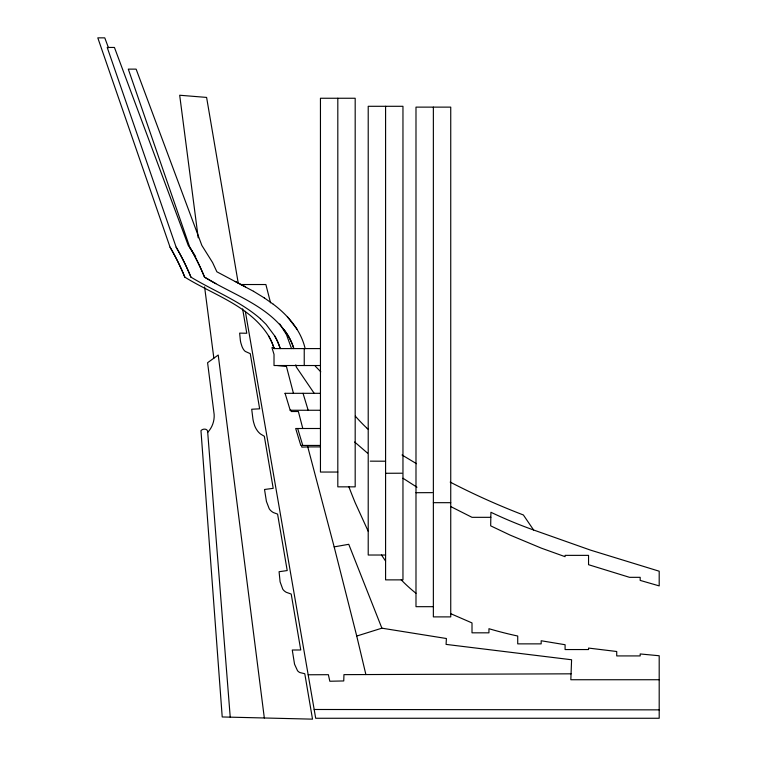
<?xml version="1.0" encoding="UTF-8"?>
<svg xmlns="http://www.w3.org/2000/svg" width="757" height="757" viewBox="0 0 757 757"><rect width="100%" height="100%" fill="white"/><g stroke="black" fill="none" stroke-linecap="round" stroke-linejoin="round"><path stroke-width="1.14" d="M365.886 674.563L356.736 636.05L381.888 628.178L446.403 638.511L446.072 644.396L571.592 659.763L570.835 679.739L659.196 679.739M301.428 445.438L301.854 447.132L307.777 446.904L334.168 546.885L348.75 544.302L381.888 628.178M433.364 502.676L450.737 502.686M385.587 473.276L401.939 473.22M415.99 492.703L432.342 492.646M274.157 347.567L271.933 347.614L274.015 354.361L274.015 365.527L320.448 365.527M308.165 674.771L328.368 674.695L329.825 681.243L343.754 680.95L343.943 674.638L571.062 673.825M240.698 284.528L265.877 284.528L270.552 302.819M273.93 348.589L320.448 348.589M284.992 393.318L320.448 393.318M290.12 410.256L320.448 410.256M320.448 428.5L295.684 428.5L300.803 445.438L320.448 445.438M307.777 446.904L320.268 446.895M370.258 461.155L385.587 461.212M337.811 472.046L320.448 472.046L320.448 98.249L355.184 98.249L355.184 486.846L337.811 486.846L337.811 98.249M490.829 517.324L472.008 517.324L450.737 506.575M385.587 555.023L368.214 555.023L368.214 106.292L402.961 106.292L402.961 579.871L385.587 579.871L385.587 106.292M433.364 606.679L415.99 606.679L415.99 107.125L450.737 107.125L450.737 616.889L433.364 616.889L433.364 107.125M314.174 709.489L659.196 709.858M533.609 529.995L590.479 550.112L659.196 571.213L659.196 585.899L640.185 580.401L640.185 577.326L629.521 577.326L588.549 564.703L588.549 555.364L565.091 555.364L565.091 556.688L541.35 548.153L510.086 535.085L490.678 525.841L490.914 512.271A452.714 452.714 0 0 0 533.609 529.995L523.371 514.968A717.57 717.57 0 0 1 450.178 482.095M450.737 613.69L472.008 622.926L472.008 632.824L488.946 632.824L488.946 628.707A385.985 385.985 0 0 0 517.722 636.022L517.722 643.866L541.17 643.866L541.17 640.753L565.091 644.727L565.091 649.553L588.549 649.553L588.549 648.077L616.728 651.503L616.728 655.922L640.185 655.922L640.185 653.953L659.196 655.751L659.196 718.261L315.688 718.261L245.325 311.326M253.538 291.313L216.871 271.791L212.613 262.603L201.854 245.438L136.128 69.124L128.302 69.124L189.752 247.179A244.435 241.199 0 0 1 204.522 277.128C233.147 294.965 269.237 305.724 288.124 335.635A60.891 60.229 0 0 1 293.83 348.589A61.118 60.305 0 0 0 288.114 335.616L284.329 329.938M235.257 281.424L245.467 286.808M215.859 283.629L204.522 277.128A243.612 240.963 0 0 0 189.752 247.179M193.972 253.803L188.247 245.438L114.439 47.454L107.21 47.454L176.144 247.179A241.199 240.253 0 0 1 190.915 277.128C213.994 291.104 239.837 300.898 260.399 318.763M108.478 47.786L104.769 37.85L97.804 37.85L170.051 247.179A239.96 239.893 0 0 1 184.822 277.128C213.465 294.984 249.611 305.743 268.47 335.72A59.888 59.879 0 0 1 274.129 348.589A59.935 59.888 0 0 0 268.47 335.72M416.501 463.691L402.033 454.995M416.984 487.234L402.961 478.235M253.51 291.294L264.278 297.898M415.99 593.242L415.621 592.996A158.743 158.743 0 0 1 403.983 582.663L401.229 579.871M264.25 297.88L273.324 304.267M273.286 304.238C288.02 315.319 300.889 330.241 305.147 348.589M367.542 453.131L354.655 442.003M366.492 427.762L368.044 429.191M260.389 318.754L266.123 324.403L274.545 335.692A60.229 59.992 0 0 1 280.222 348.589A60.371 60.04 0 0 0 274.536 335.682M315.224 366.085L320.788 371.829M287.367 316.738L297.16 329.399M385.587 561.06L381.5 555.023M314.183 393.318L296.299 367.003L295.769 364.836M279.768 323.958L286.506 334.717L291.53 348.589M194.53 254.778L195.647 256.737M368.214 531.291L355.194 502.752A699.317 699.317 0 0 1 348.769 486.505M277.45 365.527L286.43 366.426L293.442 393.318M303.037 393.318L308.165 410.256M285.077 393.318L290.205 410.256M297.671 428.5L302.753 445.438M290.868 410.256L291.227 411.524L298.372 411.515L302.791 428.5M334.168 546.885L356.736 636.05M238.266 283.298L206.604 97.416L179.683 95.24L198.211 237.812M242.628 308.856L246.782 333.25L239.647 333.127L240.357 340.366A35.655 35.655 0 0 0 240.868 342.949L241.975 346.451A18.821 18.821 0 0 0 243.319 349.147L243.905 349.999A7.759 7.759 0 0 0 245.353 351.456L250.255 353.661L259.651 408.818L251.712 409.244L252.942 419.132A46.783 46.783 0 0 0 253.557 422.084L254.484 425.226A22.795 22.795 0 0 0 256.103 428.746L257.314 430.638A16.171 16.171 0 0 0 260.588 434.045L264.325 436.269L273.201 488.341L264.524 489.486L266.417 501.418L269.237 508.78A10.816 10.816 0 0 0 270.665 510.521A12.207 12.207 0 0 0 273.447 512.584L277.582 514.098L287.206 570.56L279.078 571.715L280.099 581.84L282.74 589.107A8.677 8.677 0 0 0 284.121 590.744L284.528 591.094A12.15 12.15 0 0 0 286.335 592.324L291.208 594.046L300.737 649.979L292.268 650.017L294.549 664.211L297.51 670.683A7.74 7.74 0 0 0 298.816 671.904A6.945 6.945 0 0 0 299.971 672.585L304.778 673.711L312.518 719.15L222.217 716.964L200.965 430.657A4.703 4.703 0 0 1 204.447 429.143L205.223 429.191A2.801 2.801 0 0 1 207.702 432.37L230.232 717.153M204.589 286.894L213.853 358.184M264.325 717.986L218.224 355.024L207.588 362.717L214.155 414.524A24.129 24.129 0 0 1 207.702 432.37M304.238 348.589L304.238 365.527M176.144 247.179A241.701 240.404 0 0 1 190.915 277.128M170.051 247.179A240.12 239.941 0 0 1 184.822 277.128M366.492 427.762A177.886 177.886 0 0 1 355.345 416.17"/></g></svg>
